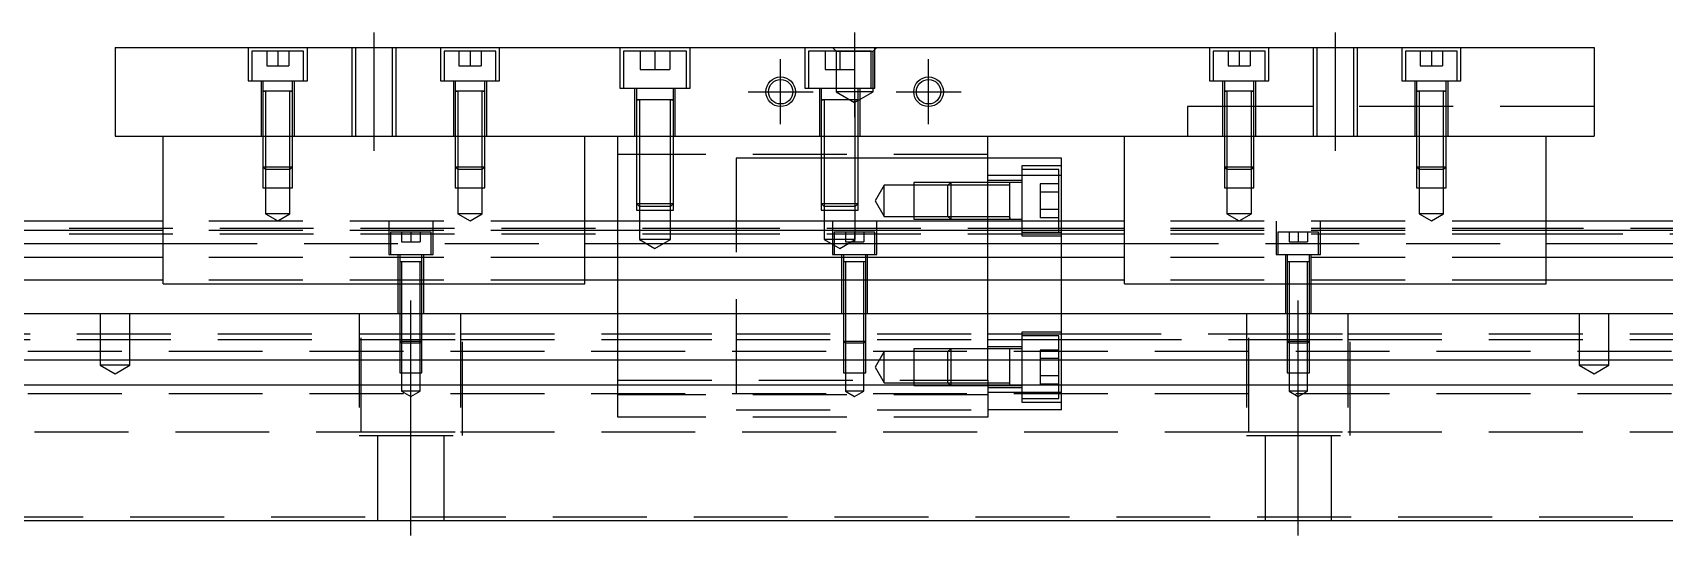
# Model space of a CAD drawing. Extents: x -12 to 853, y -280 to 102.
# Drawn here: x 208.9 to 429.5, y -239 to -171 of the extents above; entities that cross this region are included whole.
import ezdxf

# ---------------------------------------------------------------- set-up
doc = ezdxf.new("R2010")
doc.units = 0
doc.linetypes.add('CENTER', pattern=[50.8, 31.75, -6.35, 6.35, -6.35])
doc.linetypes.add('DASHED', pattern=[19.05, 12.7, -6.35])
doc.layers.get('0').update_dxf_attribs({"linetype": 'CONTINUOUS'})
doc.layers.add('CENTER', color=1, linetype='CENTER')

msp = doc.modelspace()

# ---------------------------------------------------------------- linework, layer by layer
at = {"color": 7, "linetype": 'CONTINUOUS'}
for p, q in [((220, -172.99), (420, -172.99)), ((220, -172.99), (220, -184.99)), ((420, -172.99), (420, -184.99)), ((291, -180.09), (290.499994, -180.09)), ((291.35, -180.09), (291, -180.09)), ((295, -180.09), (294.65, -180.09)), ((295.500006, -180.09), (295, -180.09)), ((220, -184.99), (420, -184.99)), ((226.5, -204.99), (226.5, -184.99)), ((283.5, -204.99), (283.5, -184.99)), ((288, -196.49), (288, -184.99)), ((338, -196.49), (338, -184.99)), ((356.5, -204.99), (356.5, -184.99)), ((413.5, -204.99), (413.5, -184.99)), ((348, -187.99), (338, -187.99)), ((348, -196.49), (348, -187.99)), ((226.5, -196.49), (0, -196.49)), ((226.5, -197.742272), (0, -197.742272)), ((356.5, -196.49), (283.5, -196.49)), ((356.5, -197.742272), (283.5, -197.742272)), ((640, -196.49), (413.5, -196.49)), ((640, -197.742272), (413.5, -197.742272)), ((0, -199.51668), (226.5, -199.51668)), ((283.5, -199.51668), (356.5, -199.51668)), ((413.5, -199.51668), (640, -199.51668)), ((226.5, -201.413076), (0, -201.413076)), ((356.5, -201.413076), (283.5, -201.413076)), ((640, -201.413076), (413.5, -201.413076)), ((226.5, -204.467372), (0, -204.467372)), ((226.5, -204.99), (283.5, -204.99)), ((356.5, -204.467372), (283.5, -204.467372)), ((356.5, -204.99), (413.5, -204.99)), ((640, -204.467372), (413.5, -204.467372)), ((0, -208.99), (640, -208.99)), ((640, -215.29), (0, -215.29)), ((640, -218.69), (0, -218.69)), ((341, -218.740006), (341, -218.69)), ((0, -236.99), (640, -236.99))]:
    msp.add_line(p, q, dxfattribs=at)
at = {"color": 3, "linetype": 'DASHED'}
for p, q in [((238, -172.99), (238, -177.49)), ((245.5, -173.49), (238.5, -173.49)), ((238.5, -173.49), (238.5, -177.49)), ((240.5, -173.49), (240.5, -175.49)), ((242, -173.49), (242, -175.49)), ((243.5, -173.49), (243.5, -175.49)), ((245.5, -177.49), (245.5, -173.49)), ((246, -177.49), (246, -172.99)), ((252.000006, -172.99), (252.000006, -184.99)), ((252.5, -172.99), (252.5, -184.99)), ((257.5, -184.99), (257.5, -172.99)), ((257.999994, -184.99), (257.999994, -172.99)), ((264, -172.99), (264, -177.49)), ((271.5, -173.49), (264.5, -173.49)), ((264.5, -173.49), (264.5, -177.49)), ((266.5, -173.49), (266.5, -175.49)), ((268, -173.49), (268, -175.49)), ((269.5, -173.49), (269.5, -175.49)), ((271.5, -177.49), (271.5, -173.49)), ((272, -177.49), (272, -172.99)), ((288.25, -172.99), (288.25, -178.49)), ((289.5, -173.49), (288.75, -173.49)), ((288.75, -173.49), (288.75, -178.49)), ((296.5, -173.49), (289.5, -173.49)), ((291, -173.49), (291, -175.99)), ((293, -173.49), (293, -175.49)), ((295, -173.49), (295, -175.99)), ((297.25, -173.49), (296.5, -173.49)), ((297.25, -178.49), (297.25, -173.49)), ((297.75, -178.49), (297.75, -172.99)), ((313.25, -172.99), (313.25, -178.49)), ((322.25, -173.49), (313.75, -173.49)), ((313.75, -173.49), (313.75, -178.49)), ((316, -173.49), (316, -175.99)), ((317.5, -173.49), (317, -172.99)), ((317.5, -173.49), (317.5, -178.99)), ((317.5, -173.49), (322.5, -173.49)), ((318, -173.49), (318, -175.99)), ((320, -173.49), (320, -175.99)), ((322.25, -178.49), (322.25, -173.49)), ((322.5, -173.49), (323, -172.99)), ((322.5, -178.99), (322.5, -173.49)), ((322.75, -178.49), (322.75, -172.99)), ((368, -172.99), (368, -177.49)), ((375.5, -173.49), (368.5, -173.49)), ((368.5, -173.49), (368.5, -177.49)), ((370.5, -173.49), (370.5, -175.49)), ((372, -173.49), (372, -175.49)), ((373.5, -173.49), (373.5, -175.49)), ((375.5, -177.49), (375.5, -173.49)), ((376, -177.49), (376, -172.99)), ((382.000006, -172.99), (382.000006, -184.99)), ((382.5, -172.99), (382.5, -184.99)), ((387.5, -184.99), (387.5, -172.99)), ((387.999994, -184.99), (387.999994, -172.99)), ((394, -172.99), (394, -177.49)), ((401.5, -173.49), (394.5, -173.49)), ((394.5, -173.49), (394.5, -177.49)), ((396.5, -173.49), (396.5, -175.49)), ((398, -173.49), (398, -175.49)), ((399.5, -173.49), (399.5, -175.49)), ((401.5, -177.49), (401.5, -173.49)), ((402, -177.49), (402, -172.99)), ((240.5, -175.49), (242, -175.49)), ((242, -175.49), (243.5, -175.49)), ((266.5, -175.49), (268, -175.49)), ((268, -175.49), (269.5, -175.49)), ((291, -175.99), (293, -175.99)), ((293, -175.49), (293, -175.99)), ((293, -175.99), (295, -175.99)), ((316, -175.99), (318, -175.99)), ((318, -175.99), (320, -175.99)), ((370.5, -175.49), (372, -175.49)), ((372, -175.49), (373.5, -175.49)), ((396.5, -175.49), (398, -175.49)), ((398, -175.49), (399.5, -175.49)), ((238, -177.49), (246, -177.49)), ((239.75, -177.49), (239.75, -184.99)), ((240, -177.49), (240, -178.89)), ((244, -178.89), (244, -177.49)), ((244.25, -184.99), (244.25, -177.49)), ((264, -177.49), (272, -177.49)), ((265.75, -177.49), (265.75, -184.99)), ((266, -177.49), (266, -178.89)), ((270, -178.89), (270, -177.49)), ((270.25, -184.99), (270.25, -177.49)), ((288.25, -178.49), (297.75, -178.49)), ((290.25, -178.49), (290.25, -184.99)), ((290.5, -178.49), (290.5, -180.09)), ((295.5, -180.09), (295.5, -178.49)), ((295.75, -184.99), (295.75, -178.49)), ((313.25, -178.49), (322.75, -178.49)), ((315.25, -178.49), (315.25, -184.99)), ((315.5, -178.49), (315.5, -180.09)), ((320.5, -180.09), (320.5, -178.49)), ((320.75, -184.99), (320.75, -178.49)), ((368, -177.49), (376, -177.49)), ((369.75, -177.49), (369.75, -184.99)), ((370, -177.49), (370, -178.89)), ((374, -178.89), (374, -177.49)), ((374.25, -184.99), (374.25, -177.49)), ((394, -177.49), (402, -177.49)), ((395.75, -177.49), (395.75, -184.99)), ((396, -177.49), (396, -178.89)), ((400, -178.89), (400, -177.49)), ((400.25, -184.99), (400.25, -177.49)), ((240, -178.885), (240, -178.89)), ((240, -178.89), (240.216462, -178.89)), ((240.216708, -178.89), (240, -178.89)), ((240, -178.89), (240, -178.895)), ((240, -178.89), (240, -184.99)), ((243.783332, -178.89), (240.216708, -178.89)), ((240.35, -178.89), (240.35, -184.99)), ((243.65, -184.99), (243.65, -178.89)), ((244, -178.89), (243.783332, -178.89)), ((243.783538, -178.89), (244, -178.89)), ((244, -178.89), (244, -178.885)), ((244, -178.895), (244, -178.89)), ((244, -184.99), (244, -178.89)), ((266, -178.885), (266, -178.89)), ((266, -178.89), (266.216462, -178.89)), ((266.216708, -178.89), (266, -178.89)), ((266, -178.89), (266, -178.895)), ((266, -178.89), (266, -184.99)), ((269.783332, -178.89), (266.216708, -178.89)), ((266.35, -178.89), (266.35, -184.99)), ((269.65, -184.99), (269.65, -178.89)), ((270, -178.89), (269.783332, -178.89)), ((269.783538, -178.89), (270, -178.89)), ((270, -178.89), (270, -178.885)), ((270, -178.895), (270, -178.89)), ((270, -184.99), (270, -178.89)), ((290.5, -180.085), (290.5, -180.09)), ((290.5, -180.09), (290.757448, -180.09)), ((290.757468, -180.09), (290.5, -180.09)), ((290.5, -180.09), (290.5, -180.095)), ((290.5, -180.09), (290.5, -184.99)), ((290.999654, -180.09), (290.757468, -180.09)), ((290.9, -180.09), (290.9, -184.99)), ((291.349616, -180.09), (290.999654, -180.09)), ((294.650424, -180.09), (291.349616, -180.09)), ((295.000386, -180.09), (294.650424, -180.09)), ((295.242552, -180.09), (295.000386, -180.09)), ((295.1, -184.99), (295.1, -180.09)), ((295.5, -180.09), (295.242552, -180.09)), ((295.242602, -180.09), (295.5, -180.09)), ((295.5, -180.09), (295.5, -180.085)), ((295.5, -180.095), (295.5, -180.09)), ((295.5, -184.99), (295.5, -180.09)), ((315.5, -180.085), (315.5, -180.09)), ((315.5, -180.09), (315.757448, -180.09)), ((315.757468, -180.09), (315.5, -180.09)), ((315.5, -180.09), (315.5, -184.99)), ((315.5, -180.09), (315.5, -180.095)), ((320.242552, -180.09), (315.757468, -180.09)), ((315.9, -180.09), (315.9, -184.99)), ((322.5, -178.99), (317.5, -178.99)), ((317.5, -178.99), (320, -180.433376)), ((320, -180.433376), (322.5, -178.99)), ((320.1, -184.99), (320.1, -180.09)), ((320.5, -180.09), (320.242552, -180.09)), ((320.242602, -180.09), (320.5, -180.09)), ((320.5, -180.09), (320.5, -180.085)), ((320.5, -184.99), (320.5, -180.09)), ((320.5, -180.095), (320.5, -180.09)), ((370, -178.885), (370, -178.89)), ((370, -178.89), (370.216462, -178.89)), ((370.216708, -178.89), (370, -178.89)), ((370, -178.89), (370, -178.895)), ((370, -178.89), (370, -184.99)), ((373.783332, -178.89), (370.216708, -178.89)), ((370.35, -178.89), (370.35, -184.99)), ((373.65, -184.99), (373.65, -178.89)), ((374, -178.89), (373.783332, -178.89)), ((373.783538, -178.89), (374, -178.89)), ((374, -178.89), (374, -178.885)), ((374, -178.895), (374, -178.89)), ((374, -184.99), (374, -178.89)), ((396, -178.885), (396, -178.89)), ((396, -178.89), (396.216462, -178.89)), ((396.216708, -178.89), (396, -178.89)), ((396, -178.89), (396, -178.895)), ((396, -178.89), (396, -184.99)), ((399.783332, -178.89), (396.216708, -178.89)), ((396.35, -178.89), (396.35, -184.99)), ((399.65, -184.99), (399.65, -178.89)), ((400, -178.89), (399.783332, -178.89)), ((399.783538, -178.89), (400, -178.89)), ((400, -178.89), (400, -178.885)), ((400, -178.895), (400, -178.89)), ((400, -184.99), (400, -178.89)), ((375, -180.99), (365, -180.99)), ((365, -180.99), (365, -184.99)), ((420, -180.99), (375, -180.99)), ((240, -184.99), (240, -189.14)), ((240.000006, -184.99), (240.000006, -189.140006)), ((240.35, -184.99), (240.35, -189.49)), ((243.65, -189.49), (243.65, -184.99)), ((243.999994, -189.140006), (243.999994, -184.99)), ((244, -189.14), (244, -184.99)), ((266, -184.99), (266, -189.14)), ((266.000006, -184.99), (266.000006, -189.140006)), ((266.35, -184.99), (266.35, -189.49)), ((269.65, -189.49), (269.65, -184.99)), ((269.999994, -189.140006), (269.999994, -184.99)), ((270, -189.14), (270, -184.99)), ((290.5, -184.99), (290.5, -194.09)), ((290.500006, -184.99), (290.500002, -194.09)), ((290.9, -184.99), (290.9, -194.49)), ((295.1, -194.49), (295.1, -184.99)), ((295.499998, -194.09), (295.499994, -184.99)), ((295.5, -194.09), (295.5, -184.99)), ((315.5, -184.99), (315.5, -194.09)), ((315.500006, -184.99), (315.500002, -194.09)), ((315.9, -184.99), (315.9, -194.49)), ((320.1, -194.49), (320.1, -184.99)), ((320.499998, -194.09), (320.499994, -184.99)), ((320.5, -194.09), (320.5, -184.99)), ((370, -184.99), (370, -189.14)), ((370.000006, -184.99), (370.000002, -189.14)), ((370.35, -184.99), (370.35, -189.49)), ((373.65, -189.49), (373.65, -184.99)), ((373.999998, -189.14), (373.999994, -184.99)), ((374, -189.14), (374, -184.99)), ((396, -184.99), (396, -189.14)), ((396.000006, -184.99), (396.000002, -189.14)), ((396.35, -184.99), (396.35, -189.49)), ((399.65, -189.49), (399.65, -184.99)), ((399.999998, -189.14), (399.999994, -184.99)), ((400, -189.14), (400, -184.99)), ((338, -187.49), (288, -187.49)), ((240, -189.14), (244, -189.14)), ((240, -189.14), (240.35, -189.49)), ((240.000006, -189.140006), (240.000006, -191.99)), ((243.65, -189.49), (240.35, -189.49)), ((240.35, -189.49), (240.35, -191.99)), ((243.65, -189.49), (244, -189.14)), ((243.65, -191.99), (243.65, -189.49)), ((243.999994, -191.99), (243.999994, -189.140006)), ((266, -189.14), (270, -189.14)), ((266, -189.14), (266.35, -189.49)), ((266.000006, -189.140006), (266.000006, -191.99)), ((269.65, -189.49), (266.35, -189.49)), ((266.35, -189.49), (266.35, -191.99)), ((269.65, -189.49), (270, -189.14)), ((269.65, -191.99), (269.65, -189.49)), ((269.999994, -191.99), (269.999994, -189.140006)), ((304, -187.99), (304, -221.99)), ((315.5, -187.99), (304, -187.99)), ((315.9, -187.99), (315.5, -187.99)), ((320.1, -187.99), (315.9, -187.99)), ((320.5, -187.99), (320.1, -187.99)), ((331.5, -187.99), (320.5, -187.99)), ((338, -187.99), (331.5, -187.99)), ((342.6, -188.99), (342.6, -198.49)), ((348, -188.99), (342.6, -188.99)), ((347.6, -189.49), (342.6, -189.49)), ((345.35, -189.49), (345.000006, -189.49)), ((347.6, -197.99), (347.6, -189.49)), ((370, -189.14), (374, -189.14)), ((370, -189.14), (370.35, -189.49)), ((370.000002, -189.14), (370.000006, -191.99)), ((373.65, -189.49), (370.35, -189.49)), ((370.35, -189.49), (370.35, -191.99)), ((373.65, -189.49), (374, -189.14)), ((373.65, -191.99), (373.65, -189.49)), ((373.999994, -191.99), (373.999998, -189.14)), ((396, -189.14), (400, -189.14)), ((396, -189.14), (396.35, -189.49)), ((396.000002, -189.14), (396.000006, -191.99)), ((399.65, -189.49), (396.35, -189.49)), ((396.35, -189.49), (396.35, -191.99)), ((399.65, -189.49), (400, -189.14)), ((399.65, -191.99), (399.65, -189.49)), ((399.999994, -191.99), (399.999998, -189.14)), ((324, -191.64), (322.787564, -193.74)), ((324, -195.84), (324, -191.64)), ((328, -191.64), (324, -191.64)), ((328, -191.240006), (328, -196.239994)), ((331.5, -191.240006), (328, -191.240006)), ((332.6, -191.64), (328, -191.64)), ((332.999994, -191.240006), (331.5, -191.240006)), ((333, -191.24), (332.6, -191.64)), ((332.6, -195.84), (332.6, -191.64)), ((338, -191.64), (332.6, -191.64)), ((338, -191.240006), (332.999994, -191.240006)), ((333, -191.24), (333, -196.24)), ((338, -191.24), (333, -191.24)), ((345.000006, -190.293062), (338, -190.293062)), ((342.6, -190.99), (338, -190.99)), ((341, -191.24), (338, -191.24)), ((341, -191.64), (338, -191.64)), ((341, -191.24), (340.995, -191.24)), ((341, -191.497468), (341, -191.24)), ((341.005, -191.24), (341, -191.24)), ((342.6, -191.24), (341, -191.24)), ((341, -193.589954), (341, -191.497468)), ((348, -190.293062), (345.000006, -190.293062)), ((345.1, -191.430598), (345.1, -192.5853)), ((347.6, -191.430598), (345.1, -191.430598)), ((240.000006, -191.99), (243.999994, -191.99)), ((240.35, -191.99), (240.35, -195.49)), ((243.65, -195.49), (243.65, -191.99)), ((266.000006, -191.99), (269.999994, -191.99)), ((266.35, -191.99), (266.35, -195.49)), ((269.65, -195.49), (269.65, -191.99)), ((290.5, -194.09), (295.5, -194.09)), ((290.5, -194.09), (290.9, -194.49)), ((290.500002, -194.09), (290.500006, -194.99)), ((295.1, -194.49), (295.5, -194.09)), ((295.499994, -194.99), (295.499998, -194.09)), ((315.5, -194.09), (320.5, -194.09)), ((315.5, -194.09), (315.9, -194.49)), ((315.500002, -194.09), (315.500006, -194.99)), ((320.1, -194.49), (320.5, -194.09)), ((320.499994, -194.99), (320.499998, -194.09)), ((322.787564, -193.74), (324, -195.84)), ((341, -193.94002), (341, -193.589954)), ((341, -195.982552), (341, -193.94002)), ((347.6, -192.5853), (345.1, -192.5853)), ((345.1, -192.5853), (345.1, -194.8947)), ((370.000006, -191.99), (373.999994, -191.99)), ((370.35, -191.99), (370.35, -195.49)), ((373.65, -195.49), (373.65, -191.99)), ((396.000006, -191.99), (399.999994, -191.99)), ((396.35, -191.99), (396.35, -195.49)), ((399.65, -195.49), (399.65, -191.99)), ((243.65, -195.49), (240.35, -195.49)), ((240.35, -195.49), (242, -196.442628)), ((242, -196.442628), (243.65, -195.49)), ((269.65, -195.49), (266.35, -195.49)), ((266.35, -195.49), (268, -196.442628)), ((268, -196.442628), (269.65, -195.49)), ((290.500006, -194.99), (295.499994, -194.99)), ((295.1, -194.49), (290.9, -194.49)), ((290.9, -194.49), (290.9, -194.99)), ((290.9, -194.99), (290.9, -198.99)), ((295.1, -194.99), (295.1, -194.49)), ((295.1, -198.99), (295.1, -194.99)), ((315.500006, -194.99), (320.499994, -194.99)), ((320.1, -194.49), (315.9, -194.49)), ((315.9, -194.49), (315.9, -194.99)), ((315.9, -194.99), (315.9, -198.99)), ((320.1, -194.99), (320.1, -194.49)), ((320.1, -198.99), (320.1, -194.99)), ((324, -195.84), (328, -195.84)), ((328, -195.84), (332.6, -195.84)), ((328, -196.239994), (333, -196.239994)), ((332.6, -195.84), (333, -196.24)), ((332.6, -195.84), (338, -195.84)), ((333, -196.239994), (338, -196.239994)), ((333, -196.24), (338, -196.239998)), ((338, -195.84), (341, -195.84)), ((338, -196.239998), (341.005, -196.24)), ((340.995, -196.24), (342.6, -196.24)), ((341, -196.24), (341, -195.982552)), ((341, -195.982602), (341, -196.24)), ((347.6, -194.8947), (345.1, -194.8947)), ((345.1, -194.8947), (345.1, -196.049402)), ((347.6, -196.049402), (345.1, -196.049402)), ((373.65, -195.49), (370.35, -195.49)), ((370.35, -195.49), (372, -196.442628)), ((372, -196.442628), (373.65, -195.49)), ((399.65, -195.49), (396.35, -195.49)), ((396.35, -195.49), (398, -196.442628)), ((398, -196.442628), (399.65, -195.49)), ((226.5, -197.49), (40.5, -197.49)), ((226.5, -198.24), (82.75, -198.24)), ((283.5, -196.49), (226.5, -196.49)), ((304, -197.49), (226.5, -197.49)), ((283.5, -197.742272), (226.5, -197.742272)), ((304, -198.24), (226.5, -198.24)), ((257, -196.49), (257, -200.99)), ((262.75, -197.99), (257.25, -197.99)), ((257.25, -197.99), (257.25, -200.99)), ((258.75, -197.99), (258.75, -199.29)), ((260, -197.99), (260, -199.29)), ((261.25, -197.99), (261.25, -199.29)), ((262.75, -200.99), (262.75, -197.99)), ((263, -200.99), (263, -196.49)), ((288, -200.99), (288, -196.49)), ((348, -197.49), (304, -197.49)), ((348, -198.24), (304, -198.24)), ((317, -196.49), (317, -200.99)), ((322.75, -197.99), (317.25, -197.99)), ((317.25, -197.99), (317.25, -200.99)), ((318.75, -197.99), (318.75, -199.29)), ((320, -197.99), (320, -199.29)), ((321.25, -197.99), (321.25, -199.29)), ((322.75, -200.99), (322.75, -197.99)), ((323, -200.99), (323, -196.49)), ((338, -204.99), (338, -196.49)), ((342.6, -197.99), (348, -197.99)), ((342.6, -198.49), (348, -198.49)), ((348, -200.99), (348, -196.49)), ((413.5, -197.49), (348, -197.49)), ((413.5, -198.24), (348, -198.24)), ((413.5, -196.49), (356.5, -196.49)), ((413.5, -197.742272), (356.5, -197.742272)), ((377, -196.49), (377, -200.99)), ((382.75, -197.99), (377.25, -197.99)), ((377.25, -197.99), (377.25, -200.99)), ((378.75, -197.99), (378.75, -199.29)), ((380, -197.99), (380, -199.29)), ((381.25, -197.99), (381.25, -199.29)), ((382.75, -200.99), (382.75, -197.99)), ((383, -200.99), (383, -196.49)), ((590, -197.49), (413.5, -197.49)), ((557.25, -198.24), (413.5, -198.24)), ((226.5, -199.51668), (283.5, -199.51668)), ((258.75, -199.29), (260, -199.29)), ((260, -199.29), (261.25, -199.29)), ((295.1, -198.99), (290.9, -198.99)), ((290.9, -198.99), (293, -200.202436)), ((293, -200.202436), (295.1, -198.99)), ((320.1, -198.99), (315.9, -198.99)), ((315.9, -198.99), (318, -200.202436)), ((318, -200.202436), (320.1, -198.99)), ((318.75, -199.29), (320, -199.29)), ((320, -199.29), (321.25, -199.29)), ((356.5, -199.51668), (413.5, -199.51668)), ((378.75, -199.29), (380, -199.29)), ((380, -199.29), (381.25, -199.29)), ((283.5, -201.413076), (226.5, -201.413076)), ((257, -200.99), (263, -200.99)), ((258.25, -200.99), (258.25, -208.99)), ((258.5, -200.99), (258.5, -201.99)), ((258.5, -201.985), (258.5, -201.99)), ((258.624678, -201.99), (258.5, -201.99)), ((258.5, -201.99), (258.5, -208.99)), ((258.5, -201.99), (258.5, -201.995)), ((259.998804, -201.99), (258.624678, -201.99)), ((258.75, -201.99), (258.75, -208.99)), ((261.37533, -201.99), (259.998804, -201.99)), ((261.25, -208.99), (261.25, -201.99)), ((261.5, -201.99), (261.37533, -201.99)), ((261.5, -201.99), (261.5, -200.99)), ((261.5, -201.99), (261.5, -201.985)), ((261.5, -208.99), (261.5, -201.99)), ((261.5, -201.995), (261.5, -201.99)), ((261.75, -208.99), (261.75, -200.99)), ((288, -204.99), (288, -200.99)), ((317, -200.99), (323, -200.99)), ((318.25, -200.99), (318.25, -208.99)), ((318.5, -200.99), (318.5, -201.99)), ((318.5, -201.985), (318.5, -201.99)), ((318.624678, -201.99), (318.5, -201.99)), ((318.5, -201.99), (318.5, -208.99)), ((318.5, -201.99), (318.5, -201.995)), ((319.998804, -201.99), (318.624678, -201.99)), ((318.75, -201.99), (318.75, -208.99)), ((321.37533, -201.99), (319.998804, -201.99)), ((321.25, -208.99), (321.25, -201.99)), ((321.5, -201.99), (321.37533, -201.99)), ((321.5, -201.99), (321.5, -200.99)), ((321.5, -201.99), (321.5, -201.985)), ((321.5, -208.99), (321.5, -201.99)), ((321.5, -201.995), (321.5, -201.99)), ((321.75, -208.99), (321.75, -200.99)), ((348, -204.99), (348, -200.99)), ((413.5, -201.413076), (356.5, -201.413076)), ((377, -200.99), (383, -200.99)), ((378.25, -200.99), (378.25, -208.99)), ((378.5, -200.99), (378.5, -201.99)), ((378.5, -201.985), (378.5, -201.99)), ((378.624678, -201.99), (378.5, -201.99)), ((378.5, -201.99), (378.5, -208.99)), ((378.5, -201.99), (378.5, -201.995)), ((379.998804, -201.99), (378.624678, -201.99)), ((378.75, -201.99), (378.75, -208.99)), ((381.37533, -201.99), (379.998804, -201.99)), ((381.25, -208.99), (381.25, -201.99)), ((381.5, -201.99), (381.37533, -201.99)), ((381.5, -201.99), (381.5, -200.99)), ((381.5, -201.99), (381.5, -201.985)), ((381.5, -208.99), (381.5, -201.99)), ((381.5, -201.995), (381.5, -201.99)), ((381.75, -208.99), (381.75, -200.99)), ((283.5, -204.467372), (226.5, -204.467372)), ((288, -208.99), (288, -204.99)), ((338, -208.99), (338, -204.99)), ((348, -208.99), (348, -204.99)), ((413.5, -204.467372), (356.5, -204.467372)), ((218, -208.99), (218, -215.99)), ((222, -215.99), (222, -208.99)), ((253, -208.99), (253, -225.49)), ((253.291796, -224.99), (253.291796, -208.99)), ((258.5, -208.99), (258.5, -212.74)), ((258.500006, -208.99), (258.500002, -212.74)), ((258.75, -208.99), (258.75, -212.99)), ((261.25, -212.99), (261.25, -208.99)), ((261.499998, -212.74), (261.499994, -208.99)), ((261.5, -212.74), (261.5, -208.99)), ((266.708204, -208.99), (266.708204, -224.99)), ((267, -225.49), (267, -208.99)), ((288, -215.29), (288, -208.99)), ((318.5, -208.99), (318.5, -212.74)), ((318.500006, -208.99), (318.500002, -212.74)), ((318.75, -208.99), (318.75, -212.99)), ((321.25, -212.99), (321.25, -208.99)), ((321.499998, -212.74), (321.499994, -208.99)), ((321.5, -212.74), (321.5, -208.99)), ((338, -215.29), (338, -208.99)), ((348, -215.29), (348, -208.99)), ((373, -208.99), (373, -225.49)), ((373.291796, -224.99), (373.291796, -208.99)), ((378.5, -208.99), (378.5, -212.74)), ((378.500006, -208.99), (378.500002, -212.74)), ((378.75, -208.99), (378.75, -212.99)), ((381.25, -212.99), (381.25, -208.99)), ((381.499998, -212.74), (381.499994, -208.99)), ((381.5, -212.74), (381.5, -208.99)), ((386.708204, -208.99), (386.708204, -224.99)), ((387, -225.49), (387, -208.99)), ((418, -208.99), (418, -215.99)), ((422, -215.99), (422, -208.99)), ((81.5, -211.74), (253.291796, -211.74)), ((253.291796, -211.74), (266.708204, -211.74)), ((266.708204, -211.74), (288, -211.74)), ((288, -211.74), (304, -211.74)), ((304, -211.74), (338, -211.74)), ((338, -211.74), (348, -211.74)), ((342.6, -211.49), (342.6, -220.99)), ((348, -211.49), (342.6, -211.49)), ((348, -211.74), (348.5, -211.74)), ((348.5, -211.74), (348.75, -211.74)), ((348.75, -211.74), (373.291796, -211.74)), ((373.291796, -211.74), (386.708204, -211.74)), ((386.708204, -211.74), (558.5, -211.74)), ((81.5, -212.49), (253.291796, -212.49)), ((253.291796, -212.49), (266.708204, -212.49)), ((258.5, -212.74), (261.5, -212.74)), ((258.5, -212.74), (258.75, -212.99)), ((258.500002, -212.74), (258.500006, -215.29)), ((261.25, -212.99), (258.75, -212.99)), ((258.75, -212.99), (258.75, -216.99)), ((261.25, -212.99), (261.5, -212.74)), ((261.25, -216.99), (261.25, -212.99)), ((261.499994, -215.29), (261.499998, -212.74)), ((266.708204, -212.49), (288, -212.49)), ((288, -212.49), (304, -212.49)), ((304, -212.489994), (338, -212.489994)), ((304, -212.49), (338, -212.49)), ((318.5, -212.74), (321.5, -212.74)), ((318.5, -212.74), (318.75, -212.99)), ((318.500002, -212.74), (318.500006, -215.29)), ((321.25, -212.99), (318.75, -212.99)), ((318.75, -212.99), (318.75, -216.99)), ((321.25, -212.99), (321.5, -212.74)), ((321.25, -216.99), (321.25, -212.99)), ((321.499994, -215.29), (321.499998, -212.74)), ((328, -213.740006), (328, -218.739994)), ((333, -213.740006), (328, -213.740006)), ((333, -213.74), (332.6, -214.14)), ((333, -213.74), (333, -218.74)), ((338, -213.74), (333, -213.74)), ((338, -213.740006), (333, -213.740006)), ((338, -212.489994), (342.6, -212.489994)), ((338, -212.49), (342.6, -212.49)), ((342.6, -213.49), (338, -213.49)), ((341, -213.74), (338, -213.74)), ((341, -213.74), (340.995, -213.74)), ((341, -213.997468), (341, -213.74)), ((341.005, -213.74), (341, -213.74)), ((342.6, -213.74), (341, -213.74)), ((341, -215.28994), (341, -213.997468)), ((347.6, -211.99), (342.6, -211.99)), ((342.6, -212.489994), (347.6, -212.489994)), ((342.6, -212.49), (347.6, -212.49)), ((345.1, -213.930598), (345.1, -215.0853)), ((347.6, -213.930598), (345.1, -213.930598)), ((347.6, -215.29), (347.6, -211.99)), ((347.6, -212.489994), (348, -212.489994)), ((347.6, -212.49), (348, -212.49)), ((348, -212.49), (348.5, -212.49)), ((348.5, -212.49), (348.75, -212.49)), ((348.75, -212.49), (351.25, -212.49)), ((351.25, -212.49), (351.5, -212.49)), ((351.5, -212.49), (373.291796, -212.49)), ((373.291796, -212.49), (386.708204, -212.49)), ((378.5, -212.74), (381.5, -212.74)), ((378.5, -212.74), (378.75, -212.99)), ((378.500002, -212.74), (378.500006, -215.29)), ((381.25, -212.99), (378.75, -212.99)), ((378.75, -212.99), (378.75, -216.99)), ((381.25, -212.99), (381.5, -212.74)), ((381.25, -216.99), (381.25, -212.99)), ((381.499994, -215.29), (381.499998, -212.74)), ((386.708204, -212.49), (558.5, -212.49)), ((640, -214.14), (0, -214.14)), ((222, -215.99), (218, -215.99)), ((218, -215.99), (220, -217.1447)), ((220, -217.1447), (222, -215.99)), ((258.500006, -215.29), (258.500006, -216.99)), ((261.499994, -216.99), (261.499994, -215.29)), ((288, -217.99), (288, -215.29)), ((318.500006, -215.29), (318.500006, -216.99)), ((321.499994, -216.99), (321.499994, -215.29)), ((324, -214.14), (322.787564, -216.24)), ((324, -218.34), (324, -214.14)), ((332.6, -218.34), (332.6, -214.14)), ((338, -217.99), (338, -215.29)), ((341, -216.089954), (341, -215.28994)), ((341, -216.44002), (341, -216.089954)), ((347.6, -215.0853), (345.1, -215.0853)), ((345.1, -215.0853), (345.1, -217.3947)), ((347.6, -218.69), (347.6, -215.29)), ((348, -218.69), (348, -215.29)), ((378.500006, -215.29), (378.500006, -216.99)), ((381.499994, -216.99), (381.499994, -215.29)), ((422, -215.99), (418, -215.99)), ((418, -215.99), (420, -217.1447)), ((420, -217.1447), (422, -215.99)), ((258.500006, -216.99), (261.499994, -216.99)), ((258.75, -216.99), (258.75, -219.49)), ((261.25, -219.49), (261.25, -216.99)), ((288, -217.99), (338, -217.99)), ((288, -218.69), (288, -217.99)), ((318.500006, -216.99), (321.499994, -216.99)), ((318.75, -216.99), (318.75, -219.49)), ((321.25, -219.49), (321.25, -216.99)), ((322.787564, -216.24), (324, -218.34)), ((324, -218.34), (328, -218.34)), ((328, -218.34), (332.6, -218.34)), ((332.6, -218.34), (338, -218.34)), ((332.6, -218.34), (333, -218.74)), ((338, -217.99), (338, -218.69)), ((338, -218.34), (341, -218.34)), ((341, -218.482552), (341, -216.44002)), ((345.1, -217.3947), (345.1, -218.549402)), ((347.6, -217.3947), (345.1, -217.3947)), ((378.500006, -216.99), (381.499994, -216.99)), ((378.75, -216.99), (378.75, -219.49)), ((381.25, -219.49), (381.25, -216.99)), ((640, -219.84), (0, -219.84)), ((261.25, -219.49), (258.75, -219.49)), ((258.75, -219.49), (260, -220.211688)), ((260, -220.211688), (261.25, -219.49)), ((288, -222.99), (288, -218.69)), ((338, -219.998332), (288, -219.998332)), ((321.25, -219.49), (318.75, -219.49)), ((318.75, -219.49), (320, -220.211688)), ((320, -220.211688), (321.25, -219.49)), ((328, -218.739994), (333, -218.739994)), ((333, -218.739994), (338, -218.739994)), ((333, -218.74), (338, -218.739998)), ((338, -218.69), (338, -222.99)), ((338, -218.739998), (341.005, -218.74)), ((338, -218.99), (342.6, -218.99)), ((348, -219.686938), (338, -219.686938)), ((340.995, -218.74), (342.6, -218.74)), ((341, -218.69059), (341, -218.482552)), ((341, -218.74), (341, -218.69059)), ((342.6, -220.49), (347.6, -220.49)), ((347.6, -218.549402), (345.1, -218.549402)), ((347.6, -220.49), (347.6, -218.69)), ((348, -219.686938), (348, -218.69)), ((348, -221.99), (348, -219.686938)), ((381.25, -219.49), (378.75, -219.49)), ((378.75, -219.49), (380, -220.211688)), ((380, -220.211688), (381.25, -219.49)), ((304, -221.99), (338, -221.99)), ((348, -221.99), (338, -221.99)), ((342.6, -220.99), (348, -220.99)), ((56.708204, -224.99), (253.291796, -224.99)), ((253.291796, -224.99), (266.708204, -224.99)), ((253.291796, -224.99), (266.708204, -224.99)), ((266.708204, -224.99), (373.291796, -224.99)), ((338, -222.99), (288, -222.99)), ((373.291796, -224.99), (386.708204, -224.99)), ((373.291796, -224.99), (386.708204, -224.99)), ((386.708204, -224.99), (583.291796, -224.99)), ((253, -225.49), (267, -225.49)), ((255.5, -225.49), (255.5, -236.99)), ((264.5, -236.99), (264.5, -225.49)), ((373, -225.49), (387, -225.49)), ((375.5, -225.49), (375.5, -236.99)), ((384.5, -236.99), (384.5, -225.49)), ((12.499994, -236.49), (640, -236.49))]:
    msp.add_line(p, q, dxfattribs=at)
at = {"color": 3, "linetype": 'CONTINUOUS'}
for centre in [(310, -178.99), (330, -178.99)]:
    msp.add_circle(centre, 2, dxfattribs=at)
at = {"color": 7, "linetype": 'CONTINUOUS'}
for centre in [(310, -178.99), (330, -178.99)]:
    msp.add_circle(centre, 1.65, dxfattribs=at)
at = {"layer": 'CENTER', "color": 1, "linetype": 'CENTER'}
for p, q in [((255, -170.99), (255, -186.99)), ((320, -170.99), (320, -182.433376)), ((385, -170.99), (385, -186.99)), ((310, -183.39), (310, -174.59)), ((330, -183.39), (330, -174.59)), ((305.6, -178.99), (314.4, -178.99)), ((325.6, -178.99), (334.4, -178.99)), ((260, -238.99), (260, -206.99)), ((380, -238.99), (380, -206.99))]:
    msp.add_line(p, q, dxfattribs=at)

doc.saveas('drawing.dxf')
